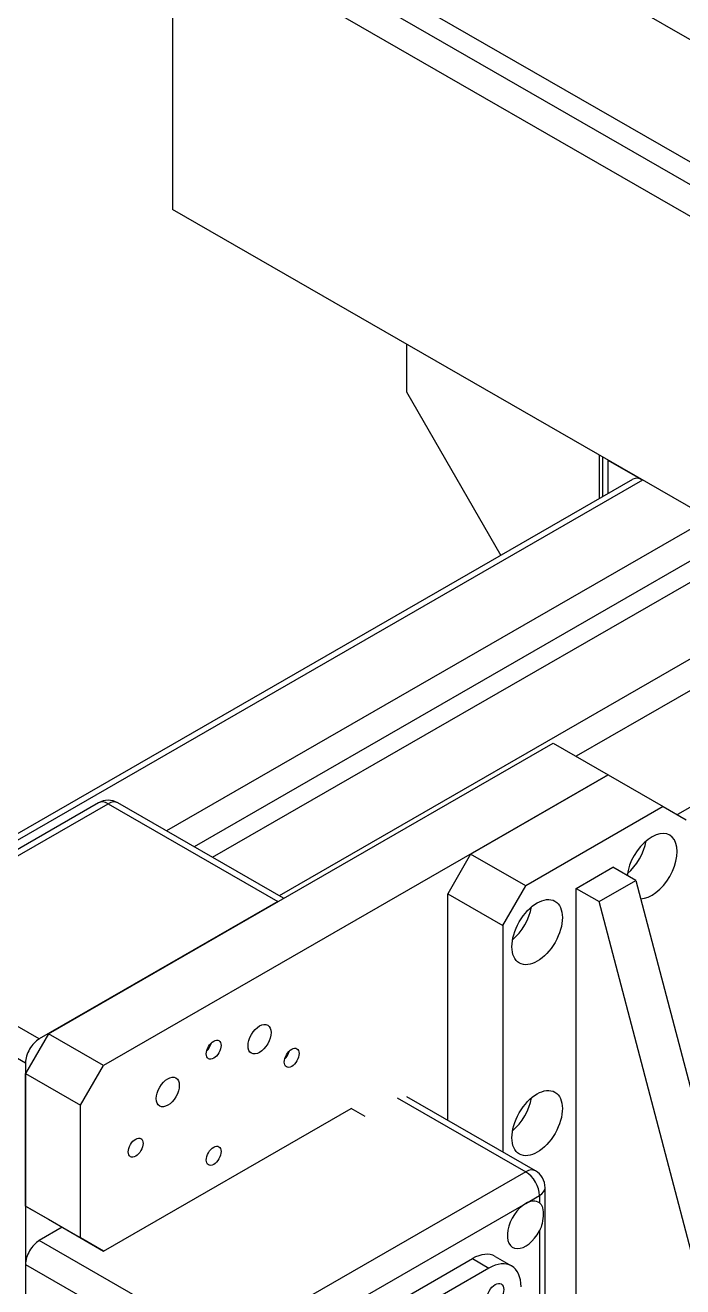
# Model space of a CAD drawing. Header units: millimetres. Extents: x 0 to 7722, y 0 to 5460.
# Drawn here: x 4246.3 to 4347.7, y 3546.8 to 3741.3 of the extents above; entities that cross this region are included whole.
import ezdxf

# ---------------------------------------------------------------- set-up
doc = ezdxf.new("R2010")
doc.units = ezdxf.units.MM
doc.header["$LTSCALE"] = 5
doc.layers.get('0').update_dxf_attribs({"linetype": 'CONTINUOUS'})

# ---------------------------------------------------------------- blocks, each defined once
blk = doc.blocks.new('RWFWFWEWEFWEFWEF')
for p, q in [((-68.72, 51.25), (-241.48, 150.73)), ((-100.97, 50.94), (-241.48, 131.85)), ((-105.25, 49.95), (-237.23, 125.95)), ((-109.84, 47.7), (-241.48, 123.51)), ((-241.48, 123.51), (-241.48, 78.63)), ((-150.56, 26.27), (-241.48, 78.63)), ((-205.41, 57.86), (-205.41, 50.5)), ((-205.41, 50.5), (-190.87, 25.3)), ((-175.72, 40.76), (-175.72, 34.03)), ((-175.18, 40.45), (-175.18, 34.34)), ((-174.3, 34.84), (-174.3, 39.94)), ((-169, 36.89), (-174.3, 39.94)), ((-384.62, -86.27), (-170.5, 37.04)), ((-169, 36.89), (-383.87, -86.85)), ((-158.75, 30.98), (-242.37, -17.17)), ((-158.75, 26.08), (-238.11, -19.62)), ((-235.29, -21.24), (-151.67, 26.91)), ((-148.37, 17.01), (-225.04, -27.15)), ((-145.24, 13.91), (-179.24, -5.67)), ((-139.3, -0.65), (-163.63, -14.66)), ((-260.57, -48.42), (-182.79, -3.62)), ((-182.79, -3.62), (-174.3, -8.51)), ((-174.3, -8.51), (-252.08, -53.3)), ((-195.52, -20.73), (-174.3, -8.51)), ((-174.3, -8.51), (-165.82, -13.4)), ((-252.87, -12.84), (-289.64, -34.02)), ((-288.15, -34.16), (-251.38, -12.99)), ((-251.38, -12.99), (-225.21, -28.06)), ((-224.34, -27.55), (-249.88, -12.84)), ((-165.82, -13.4), (-187.03, -25.61)), ((-165.82, -13.4), (-162.28, -15.45)), ((-195.52, -20.73), (-199.05, -26.85)), ((-187.03, -25.61), (-195.52, -20.73)), ((-179.25, -26.04), (-173.59, -22.78)), ((-170.06, -24.82), (-173.59, -22.78)), ((-175.72, -28.07), (-170.06, -24.82)), ((-170.06, -24.82), (-146.72, -113.47)), ((-199.05, -61.78), (-199.05, -26.85)), ((-199.05, -26.85), (-190.57, -31.74)), ((-190.57, -31.74), (-187.03, -25.61)), ((-179.25, -26.04), (-175.72, -28.07)), ((-179.25, -101.1), (-179.25, -26.04)), ((-225.21, -28.06), (-261.98, -49.23)), ((-152.38, -116.73), (-175.72, -28.07)), ((-190.57, -31.74), (-190.57, -66.66)), ((-261.98, -49.23), (-288.15, -34.16)), ((-290.27, -37.84), (-264.1, -52.9)), ((-260.57, -48.42), (-264.1, -54.54)), ((-252.08, -53.3), (-260.57, -48.42)), ((-264.1, -52.9), (-264.1, -133.02)), ((-255.62, -59.43), (-252.08, -53.3)), ((-264.1, -74.98), (-264.1, -54.54)), ((-264.1, -54.54), (-255.62, -59.43)), ((-206.83, -58.31), (-187.03, -69.71)), ((-185.53, -69.56), (-205.33, -58.16)), ((-255.62, -79.86), (-255.62, -59.43)), ((-252.08, -81.92), (-213.9, -59.93)), ((-211.78, -61.16), (-213.9, -59.93)), ((-187.03, -69.71), (-233.7, -96.58)), ((-187.03, -74.61), (-184.91, -73.38)), ((-184.91, -73.38), (-184.91, -74.49)), ((-184.03, -98.35), (-184.03, -72.16)), ((-264.1, -74.98), (-260.57, -77.03)), ((-255.62, -79.86), (-264.1, -74.98)), ((-229.46, -99.04), (-187.03, -74.61)), ((-260.57, -77.03), (-252.08, -81.92)), ((-258.44, -78.26), (-261.98, -80.3)), ((-184.91, -78.82), (-184.91, -98.05)), ((-233.7, -96.58), (-261.98, -80.3)), ((-252.08, -81.92), (-255.62, -79.86)), ((-221.25, -98.07), (-195.23, -83.09)), ((-195.23, -83.09), (-192.69, -84.56)), ((-191.74, -82.75), (-189.19, -84.21)), ((-264.1, -83.97), (-264.1, -133.02)), ((-264.1, -83.97), (-235.82, -100.26)), ((-192.69, -84.56), (-218.71, -99.54))]:
    blk.add_line(p, q)
for centre, start, end in [((-251.38, -15.44), 60.064, 119.936), ((-187.03, -72.16), 0, 60.064)]:
    blk.add_arc(centre, 3, start, end)
for centre, major_axis, ratio, start_param, end_param in [((-169, 34.44), (-1.5, 2.6), 0.578093, 5.499721, 6.283185), ((-251.38, -15.44), (-1.5, 2.6), 0.578093, 5.499721, 6.283185), ((-251.38, -15.44), (1.5, 2.6), 0.578093, 0, 0.783464), ((-167.58, -22.59), (2.74, 4.77), 0.578093, 3.461536, 8.467115), ((-172.25, -19.9), (2.74, 4.77), 0.578093, 4.151706, 5.273072), ((-189.93, -30.08), (2.74, 4.77), 0.578093, 4.151706, 5.273072), ((-261.98, -51.68), (1.5, 2.6), 0.578093, 0.783464, 2.354261), ((-236.53, -50.07), (-0.78, -1.36), 0.578093, 1.077034, 2.064559), ((-224.51, -51.33), (-0.78, -1.36), 0.578093, 1.077034, 2.064559), ((-189.93, -59.51), (2.74, 4.77), 0.578093, 4.151706, 5.273072), ((-187.03, -72.16), (1.5, 2.6), 0.578093, 0, 0.783464), ((-187.03, -72.16), (1.5, -2.6), 0.578093, 0.787332, 2.358128), ((-187.03, -72.16), (3, 0), 0.575862, 5.497787, 6.283185), ((-187.03, -77.88), (-2, -3.47), 0.578093, 3.925057, 7.914712), ((-187.03, -77.88), (2, 3.47), 0.578093, 6.218588, 7.06665), ((-261.98, -82.75), (1.5, 2.6), 0.578093, 0.783464, 2.354261), ((-195.23, -88.81), (3.49, 6.07), 0.578093, 0, 0.783464), ((-192.69, -90.28), (3.49, 6.07), 0.578093, 5.495853, 7.06665)]:
    blk.add_ellipse(centre, major_axis=major_axis, ratio=ratio, start_param=start_param, end_param=end_param)
for centre, major_axis in [((-185.26, -32.77), (2.74, 4.77)), ((-228.04, -49.27), (1.25, 2.17)), ((-235.11, -50.89), (0.81, 1.4)), ((-223.09, -52.14), (0.81, 1.4)), ((-242.18, -57.41), (1.25, 2.17)), ((-185.26, -62.2), (2.74, 4.77)), ((-247.13, -65.98), (0.81, 1.4)), ((-235.11, -67.24), (0.81, 1.4)), ((-191.73, -88.62), (-0.93, -1.62))]:
    blk.add_ellipse(centre, major_axis=major_axis, ratio=0.578093)
blk.add_open_spline([(-184.91, -74.49), (-184.72, -74.63), (-184.59, -74.81), (-184.37, -75.34), (-184.32, -75.74), (-184.32, -76.62), (-184.37, -77.15), (-184.59, -78.07), (-184.72, -78.46), (-184.91, -78.82)], degree=3, knots=[2.0157721, 2.0157721, 2.0157721, 2.0157721, 2.1331802, 2.1331802, 2.2951717, 2.2951717, 2.4571632, 2.4571632, 2.5745713, 2.5745713, 2.5745713, 2.5745713])

msp = doc.modelspace()

# ---------------------------------------------------------------- block references
msp.add_blockref('RWFWFWEWEFWEFWEF', (4510.5, 3634.26))

doc.saveas('drawing.dxf')
